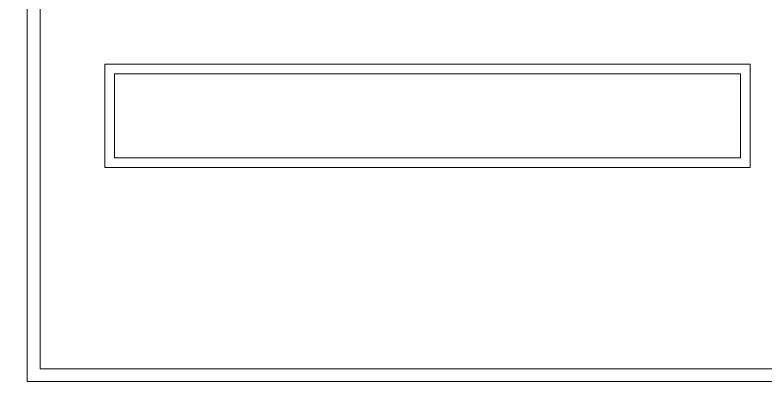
# Model space of a CAD drawing. Header units: millimetres. Extents: x 1359 to 3577, y 1333 to 3557.
# Drawn here: x 2609.48 to 2621.12, y 3305.99 to 3311.95 of the extents above; entities that cross this region are included whole.
import ezdxf

# ---------------------------------------------------------------- set-up
doc = ezdxf.new("R2010")
doc.units = ezdxf.units.MM
doc.set_wipeout_variables(frame=1)
doc.layers.add('000-PI-Oprema', color=30, linetype='Continuous', lineweight=5)
doc.layers.add('002-PI-Kabelska kanalica', color=150, linetype='Continuous')

# ---------------------------------------------------------------- blocks, each defined once
blk = doc.blocks.new('6ES7515-2AN03-0AB0')
blk.add_wipeout([(49766.655, 38535.913), (49836.455, 38535.913), (49836.456, 38388.913), (49766.656, 38388.913)])
at = {"layer": '000-PI-Oprema', "color": 0, "linetype": 'ByBlock', "lineweight": 0}
for p, q in [((49819.756, 38512.093), (49819.756, 38520.413)), ((49819.756, 38512.093), (49819.756, 38520.413)), ((49819.956, 38520.213), (49819.956, 38512.293)), ((49819.956, 38520.213), (49819.956, 38512.293)), ((49820.956, 38515.413), (49820.956, 38517.013)), ((49820.956, 38517.013), (49830.956, 38517.013)), ((49820.956, 38515.413), (49820.956, 38517.013)), ((49820.956, 38517.013), (49830.956, 38517.013)), ((49830.956, 38517.013), (49830.956, 38515.413)), ((49830.956, 38517.013), (49830.956, 38515.413)), ((49821.106, 38516.863), (49821.106, 38515.563)), ((49830.806, 38516.863), (49821.106, 38516.863)), ((49821.106, 38516.863), (49821.106, 38515.563)), ((49830.806, 38516.863), (49821.106, 38516.863)), ((49830.806, 38515.563), (49830.806, 38516.863)), ((49830.806, 38515.563), (49830.806, 38516.863)), ((49821.106, 38515.563), (49830.806, 38515.563)), ((49821.106, 38515.563), (49830.806, 38515.563)), ((49830.956, 38515.413), (49820.956, 38515.413)), ((49830.956, 38515.413), (49820.956, 38515.413)), ((49819.956, 38512.293), (49832.206, 38512.293)), ((49819.956, 38512.293), (49832.206, 38512.293)), ((49832.406, 38512.093), (49819.756, 38512.093)), ((49832.406, 38512.093), (49819.756, 38512.093))]:
    blk.add_line(p, q, dxfattribs=at)

msp = doc.modelspace()

# ---------------------------------------------------------------- block references
at = {"layer": '002-PI-Kabelska kanalica', "color": 0, "linetype": 'ByBlock', "lineweight": 0}
msp.add_blockref('6ES7515-2AN03-0AB0', (-47210.084, -35205.83), dxfattribs=at)

doc.saveas('drawing.dxf')
